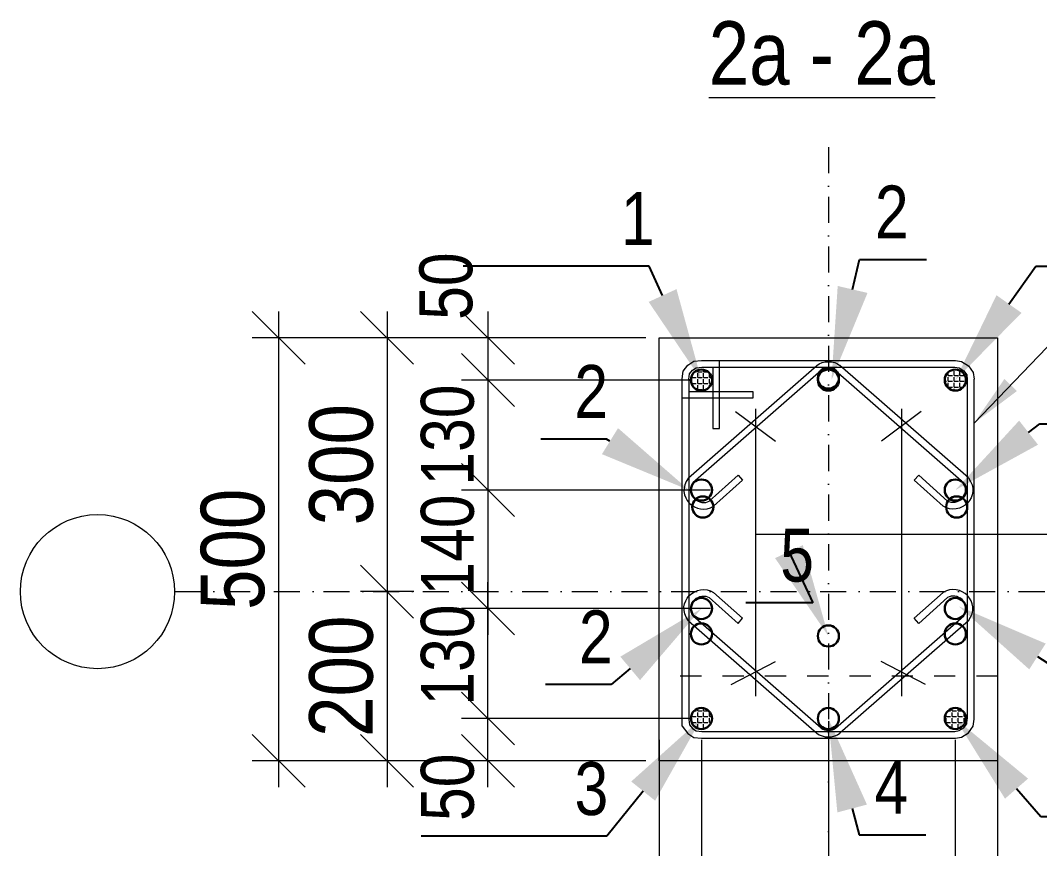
# Model space of a CAD drawing. Header units: millimetres. Extents: x -149347 to 251215, y -2929184 to -2541447.
# Drawn here: x -15466 to -10649, y -2686860 to -2682944 of the extents above; entities that cross this region are included whole.
import ezdxf
from ezdxf import colors
from ezdxf.entities.mleader import LeaderData, LeaderLine
from ezdxf.math import Vec2, Vec3

# ---------------------------------------------------------------- set-up
doc = ezdxf.new("R2010")
doc.units = ezdxf.units.MM
for name, pattern in [('CENTER', [1524, 952.5, -190.5, 190.5, -190.5]), ('Dot & Dashed', [469.194434, 246.944437, -123.472219, 0, -98.777778]), ('HIDDEN', [4, 2, -2])]:
    doc.linetypes.add(name, pattern=pattern)
for name, color, linetype, lineweight in [('Ishare xetleri', 95, 'Continuous', 5), ('Oxlar- - -', 84, 'CENTER', 5), ('Xamut', 5, 'Continuous', 15)]:
    doc.layers.add(name, color=color, linetype=linetype, lineweight=lineweight)
doc.styles.add('style1', font='A3TI(LA).TTF', dxfattribs={"height": 400})
doc.styles.add('style6', font='ARIALN.TTF', dxfattribs={"height": 300})
doc.dimstyles.new('DIM_100', dxfattribs={"dimscale": 100, "dimtxt": 250, "dimasz": 2.5, "dimexe": 1.25, "dimexo": 0.625, "dimtad": 1, "dimdec": 0, "dimtxsty": 'style1', "dimblk": 'OBLIQUE', "dimcen": 2.5, "dimdle": 1.25, "dimclrd": 251, "dimclre": 251, "dimaunit": 1, "dimadec": 3, "dimazin": 0, "dimtfac": 1, "dimtdec": 0, "dimtmove": 1, "dimatfit": 3, "dimfxl": 1.25, "dimlwd": 5, "dimlwe": 5, "dimarcsym": 0})
pattern_1 = [(0, (-1734877.308, -84267.82), (0, 27.94), [20.32, -7.62]), (90, (-1734877.308, -84267.82), (-27.94, 2e-15), [20.32, -7.62])]
pattern_2 = [(0, (-1734877.308, -85067.806), (0, 27.94), [20.32, -7.62]), (90, (-1734877.308, -85067.806), (-27.94, 2e-15), [20.32, -7.62])]
pattern_3 = [(0, (-1736077.308, -84267.82), (0, 27.94), [20.32, -7.62]), (90, (-1736077.308, -84267.82), (-27.94, 2e-15), [20.32, -7.62])]
pattern_4 = [(0, (-10997, -2684594.94), (0, 27.94), [20.32, -7.62]), (90, (-10997, -2684594.94), (-27.94, 2e-15), [20.32, -7.62])]

# ---------------------------------------------------------------- blocks, each defined once
blk = doc.blocks.new('_Oblique')
at = {"color": 0, "linetype": 'ByBlock', "lineweight": -2}
blk.add_line((-0.5, -0.5), (0.5, 0.5), dxfattribs=at)
blk = doc.blocks.new('*D1469')
at = {"color": 251, "lineweight": 5, "ltscale": 15, "transparency": 16777216}
for p, q in [((-10847, -2686439.6), (-10847, -2688499.9)), ((-12447, -2686507.5), (-12447, -2688499.9))]:
    blk.add_line(p, q, dxfattribs=at)
at = {"color": 251, "linetype": 'ByBlock', "lineweight": 5, "ltscale": 15, "transparency": 16777216}
blk.add_line((-10722, -2688374.9), (-12572, -2688374.9), dxfattribs=at)
at = {"layer": 'Defpoints', "color": 0, "lineweight": 15, "ltscale": 15, "transparency": 16777216}
for p in [(-10847, -2686377.1), (-12447, -2686445), (-12447, -2688374.9)]:
    blk.add_point(p, dxfattribs=at)
at = {"color": 251, "lineweight": 5, "ltscale": 15, "transparency": 16777216, "xscale": 250, "yscale": 250, "zscale": 250, "rotation": 180}
blk.add_blockref('_Oblique', (-12447, -2688374.9), dxfattribs=at)
at = {"color": 251, "lineweight": 5, "ltscale": 15, "transparency": 16777216, "xscale": 250, "yscale": 250, "zscale": 250}
blk.add_blockref('_Oblique', (-10847, -2688374.9), dxfattribs=at)
at = {"color": 0, "lineweight": 15, "ltscale": 15, "transparency": 16777216, "insert": (-11647, -2688159.3), "char_height": 300, "attachment_point": 5, "style": 'style6'}
blk.add_mtext('400', dxfattribs=at)
blk = doc.blocks.new('*D1470')
at = {"color": 251, "lineweight": 5, "ltscale": 15, "transparency": 16777216}
for p, q in [((-10847, -2686439.6), (-10847, -2688499.9)), ((-12447, -2686507.5), (-12447, -2688499.9))]:
    blk.add_line(p, q, dxfattribs=at)
at = {"color": 251, "linetype": 'ByBlock', "lineweight": 5, "ltscale": 15, "transparency": 16777216}
blk.add_line((-10722, -2688374.9), (-12572, -2688374.9), dxfattribs=at)
at = {"layer": 'Defpoints', "color": 0, "lineweight": 15, "ltscale": 15, "transparency": 16777216}
for p in [(-10847, -2686377.1), (-12447, -2686445), (-12447, -2688374.9)]:
    blk.add_point(p, dxfattribs=at)
at = {"color": 251, "lineweight": 5, "ltscale": 15, "transparency": 16777216, "xscale": 250, "yscale": 250, "zscale": 250, "rotation": 180}
blk.add_blockref('_Oblique', (-12447, -2688374.9), dxfattribs=at)
at = {"color": 251, "lineweight": 5, "ltscale": 15, "transparency": 16777216, "xscale": 250, "yscale": 250, "zscale": 250}
blk.add_blockref('_Oblique', (-10847, -2688374.9), dxfattribs=at)
at = {"color": 0, "lineweight": 15, "ltscale": 15, "transparency": 16777216, "insert": (-11647, -2688159.3), "char_height": 300, "attachment_point": 5, "style": 'style6'}
blk.add_mtext('400', dxfattribs=at)
blk = doc.blocks.new('*D1471')
at = {"color": 251, "lineweight": 5, "ltscale": 15, "transparency": 16777216}
for p, q in [((-12447, -2686345.8), (-12447, -2687416.5)), ((-12247, -2686345.8), (-12247, -2687416.5))]:
    blk.add_line(p, q, dxfattribs=at)
at = {"color": 251, "linetype": 'ByBlock', "lineweight": 5, "ltscale": 15, "transparency": 16777216}
blk.add_line((-12572, -2687291.5), (-12122, -2687291.5), dxfattribs=at)
at = {"layer": 'Defpoints', "color": 0, "lineweight": 15, "ltscale": 15, "transparency": 16777216}
for p in [(-12447, -2686283.3), (-12247, -2686283.3), (-12247, -2687291.5)]:
    blk.add_point(p, dxfattribs=at)
at = {"color": 251, "lineweight": 5, "ltscale": 15, "transparency": 16777216, "xscale": 250, "yscale": 250, "zscale": 250, "rotation": 180}
blk.add_blockref('_Oblique', (-12447, -2687291.5), dxfattribs=at)
at = {"color": 251, "lineweight": 5, "ltscale": 15, "transparency": 16777216, "xscale": 250, "yscale": 250, "zscale": 250}
blk.add_blockref('_Oblique', (-12247, -2687291.5), dxfattribs=at)
at = {"color": 0, "lineweight": 15, "ltscale": 15, "transparency": 16777216, "insert": (-12691.2, -2687108.6), "char_height": 300, "attachment_point": 5, "style": 'style6'}
blk.add_mtext('{\\H0.83333x;50}', dxfattribs=at)
blk = doc.blocks.new('*D1474')
at = {"color": 251, "lineweight": 5, "ltscale": 15, "transparency": 16777216}
for p, q in [((-11047, -2686345.8), (-11047, -2687416.5)), ((-10847, -2686507.5), (-10847, -2687416.5))]:
    blk.add_line(p, q, dxfattribs=at)
at = {"color": 251, "linetype": 'ByBlock', "lineweight": 5, "ltscale": 15, "transparency": 16777216}
blk.add_line((-10722, -2687291.5), (-11172, -2687291.5), dxfattribs=at)
at = {"layer": 'Defpoints', "color": 0, "lineweight": 15, "ltscale": 15, "transparency": 16777216}
for p in [(-11047, -2686283.3), (-10847, -2686445), (-11047, -2687291.5)]:
    blk.add_point(p, dxfattribs=at)
at = {"color": 251, "lineweight": 5, "ltscale": 15, "transparency": 16777216, "xscale": 250, "yscale": 250, "zscale": 250, "rotation": 180}
blk.add_blockref('_Oblique', (-11047, -2687291.5), dxfattribs=at)
at = {"color": 251, "lineweight": 5, "ltscale": 15, "transparency": 16777216, "xscale": 250, "yscale": 250, "zscale": 250}
blk.add_blockref('_Oblique', (-10847, -2687291.5), dxfattribs=at)
at = {"color": 0, "lineweight": 15, "ltscale": 15, "transparency": 16777216, "insert": (-10602.8, -2687108.6), "char_height": 300, "attachment_point": 5, "style": 'style6'}
blk.add_mtext('{\\H0.83333x;50}', dxfattribs=at)
blk = doc.blocks.new('*D1475')
at = {"color": 251, "linetype": 'ByBlock', "lineweight": 5, "ltscale": 15, "transparency": 16777216}
blk.add_line((-13733, -2684319.9), (-13733, -2685770), dxfattribs=at)
at = {"color": 251, "lineweight": 5, "ltscale": 15, "transparency": 16777216}
for p, q in [((-13592.1, -2684444.9), (-13858, -2684444.9)), ((-13606.3, -2685645), (-13858, -2685645))]:
    blk.add_line(p, q, dxfattribs=at)
at = {"layer": 'Defpoints', "color": 0, "lineweight": 15, "ltscale": 15, "transparency": 16777216}
for p in [(-13529.6, -2684444.9), (-13733, -2685645), (-13543.8, -2685645)]:
    blk.add_point(p, dxfattribs=at)
at = {"color": 251, "lineweight": 5, "ltscale": 15, "transparency": 16777216, "xscale": 250, "yscale": 250, "zscale": 250}
for p, rotation in [((-13733, -2684444.9), 90), ((-13733, -2685645), 270)]:
    blk.add_blockref('_Oblique', p, dxfattribs=dict(at, rotation=rotation))
at = {"color": 0, "lineweight": 15, "ltscale": 15, "transparency": 16777216, "insert": (-13948.7, -2685044.9), "char_height": 300, "attachment_point": 5, "rotation": 90, "style": 'style6'}
blk.add_mtext('300', dxfattribs=at)
blk = doc.blocks.new('*D1476')
at = {"color": 251, "linetype": 'ByBlock', "lineweight": 5, "ltscale": 15, "transparency": 16777216}
blk.add_line((-14245.7, -2684319.9), (-14245.7, -2686570), dxfattribs=at)
at = {"color": 251, "lineweight": 5, "ltscale": 15, "transparency": 16777216}
for p, q in [((-12548.1, -2684444.9), (-14370.7, -2684444.9)), ((-12509.5, -2686445), (-14370.7, -2686445))]:
    blk.add_line(p, q, dxfattribs=at)
at = {"layer": 'Defpoints', "color": 0, "lineweight": 15, "ltscale": 15, "transparency": 16777216}
for p in [(-12485.6, -2684444.9), (-14245.7, -2686445), (-12447, -2686445)]:
    blk.add_point(p, dxfattribs=at)
at = {"color": 251, "lineweight": 5, "ltscale": 15, "transparency": 16777216, "xscale": 250, "yscale": 250, "zscale": 250}
for p, rotation in [((-14245.7, -2684444.9), 90), ((-14245.7, -2686445), 270)]:
    blk.add_blockref('_Oblique', p, dxfattribs=dict(at, rotation=rotation))
at = {"color": 0, "lineweight": 15, "ltscale": 15, "transparency": 16777216, "insert": (-14461.4, -2685444.9), "char_height": 300, "attachment_point": 5, "rotation": 90, "style": 'style6'}
blk.add_mtext('500', dxfattribs=at)
blk = doc.blocks.new('*D1477')
at = {"color": 251, "linetype": 'ByBlock', "lineweight": 5, "ltscale": 15, "transparency": 16777216}
blk.add_line((-13256.2, -2684319.9), (-13256.2, -2684769.9), dxfattribs=at)
at = {"color": 251, "lineweight": 5, "ltscale": 15, "transparency": 16777216}
for p, q in [((-12509.5, -2684444.9), (-13381.2, -2684444.9)), ((-12310.3, -2684644.9), (-13381.2, -2684644.9))]:
    blk.add_line(p, q, dxfattribs=at)
at = {"layer": 'Defpoints', "color": 0, "lineweight": 15, "ltscale": 15, "transparency": 16777216}
for p in [(-12447, -2684444.9), (-13256.2, -2684644.9), (-12247.8, -2684644.9)]:
    blk.add_point(p, dxfattribs=at)
at = {"color": 251, "lineweight": 5, "ltscale": 15, "transparency": 16777216, "xscale": 250, "yscale": 250, "zscale": 250}
for p, rotation in [((-13256.2, -2684444.9), 90), ((-13256.2, -2684644.9), 270)]:
    blk.add_blockref('_Oblique', p, dxfattribs=dict(at, rotation=rotation))
at = {"color": 0, "lineweight": 15, "ltscale": 15, "transparency": 16777216, "insert": (-13453.5, -2684200.7), "char_height": 300, "attachment_point": 5, "rotation": 90, "style": 'style6'}
blk.add_mtext('{\\H0.83333x;50}', dxfattribs=at)
blk = doc.blocks.new('*D1478')
at = {"color": 251, "linetype": 'ByBlock', "lineweight": 5, "ltscale": 15, "transparency": 16777216}
blk.add_line((-13733, -2685520), (-13733, -2686570), dxfattribs=at)
at = {"color": 251, "lineweight": 5, "ltscale": 15, "transparency": 16777216}
for p, q in [((-13652.3, -2685645), (-13858, -2685645)), ((-13652.3, -2686445), (-13858, -2686445))]:
    blk.add_line(p, q, dxfattribs=at)
at = {"layer": 'Defpoints', "color": 0, "lineweight": 15, "ltscale": 15, "transparency": 16777216}
for p in [(-13589.8, -2685645), (-13733, -2686445), (-13589.8, -2686445)]:
    blk.add_point(p, dxfattribs=at)
at = {"color": 251, "lineweight": 5, "ltscale": 15, "transparency": 16777216, "xscale": 250, "yscale": 250, "zscale": 250}
for p, rotation in [((-13733, -2685645), 90), ((-13733, -2686445), 270)]:
    blk.add_blockref('_Oblique', p, dxfattribs=dict(at, rotation=rotation))
at = {"color": 0, "lineweight": 15, "ltscale": 15, "transparency": 16777216, "insert": (-13948.7, -2686045), "char_height": 300, "attachment_point": 5, "rotation": 90, "style": 'style6'}
blk.add_mtext('200', dxfattribs=at)
blk = doc.blocks.new('*D1479')
at = {"color": 251, "linetype": 'ByBlock', "lineweight": 5, "ltscale": 15, "transparency": 16777216}
blk.add_line((-13256.2, -2686570), (-13256.2, -2686120), dxfattribs=at)
at = {"color": 251, "lineweight": 5, "ltscale": 15, "transparency": 16777216}
for p, q in [((-12310.3, -2686245), (-13381.2, -2686245)), ((-12575.7, -2686445), (-13381.2, -2686445))]:
    blk.add_line(p, q, dxfattribs=at)
at = {"layer": 'Defpoints', "color": 0, "lineweight": 15, "ltscale": 15, "transparency": 16777216}
for p in [(-13256.2, -2686245), (-12247.8, -2686245), (-12513.2, -2686445)]:
    blk.add_point(p, dxfattribs=at)
at = {"color": 251, "lineweight": 5, "ltscale": 15, "transparency": 16777216, "xscale": 250, "yscale": 250, "zscale": 250}
for p, rotation in [((-13256.2, -2686245), 90), ((-13256.2, -2686445), 270)]:
    blk.add_blockref('_Oblique', p, dxfattribs=dict(at, rotation=rotation))
at = {"color": 0, "lineweight": 15, "ltscale": 15, "transparency": 16777216, "insert": (-13446.3, -2686570), "char_height": 300, "attachment_point": 5, "rotation": 90, "style": 'style6'}
blk.add_mtext('{\\H0.83333x;50}', dxfattribs=at)
blk = doc.blocks.new('*D1480')
at = {"color": 251, "lineweight": 5, "ltscale": 15, "transparency": 16777216}
for p, q in [((-11647, -2686258), (-11647, -2687416.5)), ((-12247, -2686345.8), (-12247, -2687416.5))]:
    blk.add_line(p, q, dxfattribs=at)
at = {"color": 251, "linetype": 'ByBlock', "lineweight": 5, "ltscale": 15, "transparency": 16777216}
blk.add_line((-12372, -2687291.5), (-11522, -2687291.5), dxfattribs=at)
at = {"layer": 'Defpoints', "color": 0, "lineweight": 15, "ltscale": 15, "transparency": 16777216}
for p in [(-11647, -2686195.5), (-12247, -2686283.3), (-11647, -2687291.5)]:
    blk.add_point(p, dxfattribs=at)
at = {"color": 251, "lineweight": 5, "ltscale": 15, "transparency": 16777216, "xscale": 250, "yscale": 250, "zscale": 250, "rotation": 180}
blk.add_blockref('_Oblique', (-12247, -2687291.5), dxfattribs=at)
at = {"color": 251, "lineweight": 5, "ltscale": 15, "transparency": 16777216, "xscale": 250, "yscale": 250, "zscale": 250}
blk.add_blockref('_Oblique', (-11647, -2687291.5), dxfattribs=at)
at = {"color": 0, "lineweight": 15, "ltscale": 15, "transparency": 16777216, "insert": (-11987, -2687101.4), "char_height": 300, "attachment_point": 5, "style": 'style6'}
blk.add_mtext('{\\H0.83333x;150}', dxfattribs=at)
blk = doc.blocks.new('*D1481')
at = {"color": 251, "lineweight": 5, "ltscale": 15, "transparency": 16777216}
for p, q in [((-11647, -2686258), (-11647, -2687416.5)), ((-11047, -2686345.8), (-11047, -2687416.5))]:
    blk.add_line(p, q, dxfattribs=at)
at = {"color": 251, "linetype": 'ByBlock', "lineweight": 5, "ltscale": 15, "transparency": 16777216}
blk.add_line((-10922, -2687291.5), (-11772, -2687291.5), dxfattribs=at)
at = {"layer": 'Defpoints', "color": 0, "lineweight": 15, "ltscale": 15, "transparency": 16777216}
for p in [(-11647, -2686195.5), (-11047, -2686283.3), (-11647, -2687291.5)]:
    blk.add_point(p, dxfattribs=at)
at = {"color": 251, "lineweight": 5, "ltscale": 15, "transparency": 16777216, "xscale": 250, "yscale": 250, "zscale": 250, "rotation": 180}
blk.add_blockref('_Oblique', (-11647, -2687291.5), dxfattribs=at)
at = {"color": 251, "lineweight": 5, "ltscale": 15, "transparency": 16777216, "xscale": 250, "yscale": 250, "zscale": 250}
blk.add_blockref('_Oblique', (-11047, -2687291.5), dxfattribs=at)
at = {"color": 0, "lineweight": 15, "ltscale": 15, "transparency": 16777216, "insert": (-11347, -2687101.4), "char_height": 300, "attachment_point": 5, "style": 'style6'}
blk.add_mtext('{\\H0.83333x;150}', dxfattribs=at)
blk = doc.blocks.new('*D1482')
at = {"color": 251, "linetype": 'ByBlock', "lineweight": 5, "ltscale": 15, "transparency": 16777216}
blk.add_line((-13256.2, -2684519.9), (-13256.2, -2685289.9), dxfattribs=at)
at = {"color": 251, "lineweight": 5, "ltscale": 15, "transparency": 16777216}
for p, q in [((-12310.3, -2684644.9), (-13381.2, -2684644.9)), ((-12204.4, -2685164.9), (-13381.2, -2685164.9))]:
    blk.add_line(p, q, dxfattribs=at)
at = {"layer": 'Defpoints', "color": 0, "lineweight": 15, "ltscale": 15, "transparency": 16777216}
for p in [(-12247.8, -2684644.9), (-13256.2, -2685164.9), (-12141.9, -2685164.9)]:
    blk.add_point(p, dxfattribs=at)
at = {"color": 251, "lineweight": 5, "ltscale": 15, "transparency": 16777216, "xscale": 250, "yscale": 250, "zscale": 250}
for p, rotation in [((-13256.2, -2684644.9), 90), ((-13256.2, -2685164.9), 270)]:
    blk.add_blockref('_Oblique', p, dxfattribs=dict(at, rotation=rotation))
at = {"color": 0, "lineweight": 15, "ltscale": 15, "transparency": 16777216, "insert": (-13446.3, -2684904.9), "char_height": 300, "attachment_point": 5, "rotation": 90, "style": 'style6'}
blk.add_mtext('{\\H0.83333x;130}', dxfattribs=at)
blk = doc.blocks.new('*D1483')
at = {"color": 251, "linetype": 'ByBlock', "lineweight": 5, "ltscale": 15, "transparency": 16777216}
blk.add_line((-13256.2, -2686370), (-13256.2, -2685600), dxfattribs=at)
at = {"color": 251, "lineweight": 5, "ltscale": 15, "transparency": 16777216}
for p, q in [((-12204.4, -2685725), (-13381.2, -2685725)), ((-12310.3, -2686245), (-13381.2, -2686245))]:
    blk.add_line(p, q, dxfattribs=at)
at = {"layer": 'Defpoints', "color": 0, "lineweight": 15, "ltscale": 15, "transparency": 16777216}
for p in [(-13256.2, -2685725), (-12141.9, -2685725), (-12247.8, -2686245)]:
    blk.add_point(p, dxfattribs=at)
at = {"color": 251, "lineweight": 5, "ltscale": 15, "transparency": 16777216, "xscale": 250, "yscale": 250, "zscale": 250}
for p, rotation in [((-13256.2, -2685725), 90), ((-13256.2, -2686245), 270)]:
    blk.add_blockref('_Oblique', p, dxfattribs=dict(at, rotation=rotation))
at = {"color": 0, "lineweight": 15, "ltscale": 15, "transparency": 16777216, "insert": (-13446.3, -2685945), "char_height": 300, "attachment_point": 5, "rotation": 90, "style": 'style6'}
blk.add_mtext('{\\H0.83333x;130}', dxfattribs=at)
blk = doc.blocks.new('*D1484')
at = {"color": 251, "linetype": 'ByBlock', "lineweight": 5, "ltscale": 15, "transparency": 16777216}
blk.add_line((-13256.2, -2685039.9), (-13256.2, -2685850), dxfattribs=at)
at = {"color": 251, "lineweight": 5, "ltscale": 15, "transparency": 16777216}
for p, q in [((-12310.3, -2685164.9), (-13381.2, -2685164.9)), ((-12204.4, -2685725), (-13381.2, -2685725))]:
    blk.add_line(p, q, dxfattribs=at)
at = {"layer": 'Defpoints', "color": 0, "lineweight": 15, "ltscale": 15, "transparency": 16777216}
for p in [(-12247.8, -2685164.9), (-13256.2, -2685725), (-12141.9, -2685725)]:
    blk.add_point(p, dxfattribs=at)
at = {"color": 251, "lineweight": 5, "ltscale": 15, "transparency": 16777216, "xscale": 250, "yscale": 250, "zscale": 250}
for p, rotation in [((-13256.2, -2685164.9), 90), ((-13256.2, -2685725), 270)]:
    blk.add_blockref('_Oblique', p, dxfattribs=dict(at, rotation=rotation))
at = {"color": 0, "lineweight": 15, "ltscale": 15, "transparency": 16777216, "insert": (-13446.3, -2685424.9), "char_height": 300, "attachment_point": 5, "rotation": 90, "style": 'style6'}
blk.add_mtext('{\\H0.83333x;140}', dxfattribs=at)

msp = doc.modelspace()

# ---------------------------------------------------------------- hatches: boundary and pattern name
at = {"layer": 'Xamut'}
h = msp.add_hatch(dxfattribs=at)
h.set_pattern_fill('ANGLE', color=0, scale=4, style=0)
h.set_pattern_definition(pattern_2)
edge = h.paths.add_edge_path()
edge.add_arc((-12247.00078, -2684644.9402), 50, 0, 360)
h = msp.add_hatch(dxfattribs=at)
h.set_pattern_fill('ANGLE', color=0, scale=4, style=0)
h.set_pattern_definition(pattern_2)
edge = h.paths.add_edge_path()
edge.add_arc((-12247.00078, -2684644.9402), 50, 0, 360)
h = msp.add_hatch(dxfattribs=at)
h.set_pattern_fill('ANGLE', color=0, scale=4, style=0)
h.set_pattern_definition(pattern_4)
edge = h.paths.add_edge_path()
edge.add_arc((-11047.00078, -2684644.9402), 50, 0, 360)
h = msp.add_hatch(dxfattribs=at)
h.set_pattern_fill('ANGLE', color=0, scale=4, style=0)
h.set_pattern_definition(pattern_4)
edge = h.paths.add_edge_path()
edge.add_arc((-11047.00078, -2684644.9402), 50, 0, 360)
h = msp.add_hatch(dxfattribs=at)
h.set_pattern_fill('ANGLE', color=0, scale=4, style=0)
h.set_pattern_definition(pattern_1)
edge = h.paths.add_edge_path()
edge.add_arc((-12247.00078, -2686244.95405), 50, 0, 360)
h = msp.add_hatch(dxfattribs=at)
h.set_pattern_fill('ANGLE', color=0, scale=4, style=0)
h.set_pattern_definition(pattern_1)
edge = h.paths.add_edge_path()
edge.add_arc((-12247.00078, -2686244.95405), 50, 0, 360)
h = msp.add_hatch(dxfattribs=at)
h.set_pattern_fill('ANGLE', color=0, scale=4, style=0)
h.set_pattern_definition(pattern_3)
edge = h.paths.add_edge_path()
edge.add_arc((-11047.00078, -2686244.95405), 50, 0, 360)
h = msp.add_hatch(dxfattribs=at)
h.set_pattern_fill('ANGLE', color=0, scale=4, style=0)
h.set_pattern_definition(pattern_3)
edge = h.paths.add_edge_path()
edge.add_arc((-11047.00078, -2686244.95405), 50, 0, 360)

# ---------------------------------------------------------------- linework, layer by layer
at = {"color": 7, "lineweight": 15, "ltscale": 20}
msp.add_lwpolyline([(-12447.00078, -2684444.9402), (-10847.00078, -2684444.9402), (-10847.00078, -2686444.95405), (-12447.00078, -2686444.95405), (-12447.00078, -2684444.9402)], dxfattribs=at)
at = {"color": 7, "linetype": 'HIDDEN', "lineweight": 15, "ltscale": 50}
msp.add_lwpolyline([(-12447.00078, -2684444.9402), (-10847.00078, -2684444.9402), (-10847.00078, -2686044.95405), (-12447.00078, -2686044.95405), (-12447.00078, -2684444.9402)], dxfattribs=at)
at = {"color": 1, "lineweight": 15, "ltscale": 15}
for points in [[(-12085.91224, -2684793.79508), (-11897.62666, -2684932.95552)], [(-11992.20765, -2684780.12887), (-11992.20765, -2686139.36546)], [(-11208.08933, -2684793.79508), (-11396.37491, -2684932.95552)], [(-11301.79392, -2684780.12887), (-11301.79392, -2686139.36546)], [(-11992.20765, -2685373.00011), (-9037.36871, -2685373.00011)], [(-12105.8338, -2686083.91838), (-11896.40689, -2685975.28522)], [(-11188.16777, -2686083.91838), (-11397.59468, -2685975.28522)]]:
    msp.add_lwpolyline(points, dxfattribs=at)
at = {"layer": 'Ishare xetleri', "color": 251, "lineweight": 9}
for p, q in [((-12334.02917, -2684603.05929), (-12310.85955, -2684573.72965)), ((-12334.02917, -2684603.05929), (-12310.85955, -2684573.72965)), ((-12310.85955, -2684573.72965), (-12282.24741, -2684555.7847)), ((-12310.85955, -2684573.72965), (-12282.24741, -2684555.7847)), ((-12282.24741, -2684555.7847), (-12247.31516, -2684551.82818)), ((-12282.24741, -2684555.7847), (-12247.31516, -2684551.82818)), ((-11046.46321, -2684551.82818), (-11017.0652, -2684557.05209)), ((-11046.46321, -2684551.82818), (-11017.0652, -2684557.05209)), ((-11017.0652, -2684557.05209), (-10983.89797, -2684576.87615)), ((-11017.0652, -2684557.05209), (-10983.89797, -2684576.87615)), ((-12338.29217, -2684638.64287), (-12334.02917, -2684603.05929)), ((-12338.29217, -2684638.64287), (-12334.02917, -2684603.05929)), ((-12306.29217, -2684640.55288), (-12303.32905, -2684615.81947)), ((-12306.29217, -2684640.55288), (-12303.32905, -2684615.81947)), ((-12303.32905, -2684615.81947), (-12289.17522, -2684597.90262)), ((-12303.32905, -2684615.81947), (-12289.17522, -2684597.90262)), ((-12289.17522, -2684597.90262), (-12271.41232, -2684586.76209)), ((-12289.17522, -2684597.90262), (-12271.41232, -2684586.76209)), ((-12271.41232, -2684586.76209), (-12245.50873, -2684583.82818)), ((-12271.41232, -2684586.76209), (-12245.50873, -2684583.82818)), ((-11049.28425, -2684583.82818), (-11028.44365, -2684587.53147)), ((-11049.28425, -2684583.82818), (-11028.44365, -2684587.53147)), ((-11028.44365, -2684587.53147), (-11006.47707, -2684600.6609)), ((-11028.44365, -2684587.53147), (-11006.47707, -2684600.6609)), ((-11006.47707, -2684600.6609), (-10993.14303, -2684620.54453)), ((-11006.47707, -2684600.6609), (-10993.14303, -2684620.54453)), ((-10993.14303, -2684620.54453), (-10990.44659, -2684643.01375)), ((-10993.14303, -2684620.54453), (-10990.44659, -2684643.01375)), ((-10983.89797, -2684576.87615), (-10962.28648, -2684609.10308)), ((-10983.89797, -2684576.87615), (-10962.28648, -2684609.10308)), ((-10962.28648, -2684609.10308), (-10958.44659, -2684641.10052)), ((-10962.28648, -2684609.10308), (-10958.44659, -2684641.10052)), ((-12306.29217, -2686249.34136), (-12303.32905, -2686274.07477)), ((-12306.29217, -2686249.34136), (-12303.32905, -2686274.07477)), ((-10993.14303, -2686269.34971), (-10990.44659, -2686246.8805)), ((-10993.14303, -2686269.34971), (-10990.44659, -2686246.8805)), ((-10962.28648, -2686280.79117), (-10958.44659, -2686248.79373)), ((-10962.28648, -2686280.79117), (-10958.44659, -2686248.79373)), ((-12338.29217, -2686281.43858), (-12310.85955, -2686316.16459)), ((-12338.29217, -2686281.43858), (-12310.85955, -2686316.16459)), ((-12303.32905, -2686274.07477), (-12289.17522, -2686291.99163)), ((-12303.32905, -2686274.07477), (-12289.17522, -2686291.99163)), ((-12289.17522, -2686291.99163), (-12271.41232, -2686303.13215)), ((-12289.17522, -2686291.99163), (-12271.41232, -2686303.13215)), ((-12271.41232, -2686303.13215), (-12245.50873, -2686306.06607)), ((-12271.41232, -2686303.13215), (-12245.50873, -2686306.06607)), ((-11049.28425, -2686306.06607), (-11028.44365, -2686302.36277)), ((-11049.28425, -2686306.06607), (-11028.44365, -2686302.36277)), ((-11028.44365, -2686302.36277), (-11006.47707, -2686289.23334)), ((-11028.44365, -2686302.36277), (-11006.47707, -2686289.23334)), ((-11006.47707, -2686289.23334), (-10993.14303, -2686269.34971)), ((-11006.47707, -2686289.23334), (-10993.14303, -2686269.34971)), ((-10983.89797, -2686313.01809), (-10962.28648, -2686280.79117)), ((-10983.89797, -2686313.01809), (-10962.28648, -2686280.79117)), ((-12310.85955, -2686316.16459), (-12282.24741, -2686334.10954)), ((-12310.85955, -2686316.16459), (-12282.24741, -2686334.10954)), ((-12282.24741, -2686334.10954), (-12247.31516, -2686338.06607)), ((-12282.24741, -2686334.10954), (-12247.31516, -2686338.06607)), ((-11046.46321, -2686338.06607), (-11017.0652, -2686332.84215)), ((-11046.46321, -2686338.06607), (-11017.0652, -2686332.84215)), ((-11017.0652, -2686332.84215), (-10983.89797, -2686313.01809)), ((-11017.0652, -2686332.84215), (-10983.89797, -2686313.01809))]:
    msp.add_line(p, q, dxfattribs=at)
at = {"layer": 'Ishare xetleri', "color": 251, "lineweight": 9, "ltscale": 50}
for p, q in [((-12247.31516, -2684551.82818), (-11046.46321, -2684551.82818)), ((-12247.31516, -2684551.82818), (-11046.46321, -2684551.82818)), ((-12308.68104, -2685107.17852), (-11701.63262, -2684575.89975)), ((-11680.31287, -2684599.76329), (-12287.3613, -2685131.04206)), ((-12245.50873, -2684583.82818), (-11049.28425, -2684583.82818)), ((-12245.50873, -2684583.82818), (-11049.28425, -2684583.82818)), ((-11613.68845, -2684599.7633), (-11006.64018, -2685131.04225)), ((-10985.32043, -2685107.17872), (-11592.3687, -2684575.89977)), ((-12338.29217, -2686281.43858), (-12338.29217, -2684638.64287)), ((-12338.29217, -2686281.43858), (-12338.29217, -2684638.64287)), ((-12306.29217, -2684640.55288), (-12306.29217, -2686249.34136)), ((-12306.29217, -2684640.55288), (-12306.29217, -2686249.34136)), ((-10990.44659, -2684643.01375), (-10990.44659, -2686246.8805)), ((-10990.44659, -2684643.01375), (-10990.44659, -2686246.8805)), ((-10958.44659, -2686248.79373), (-10958.44659, -2684641.10052)), ((-10958.44659, -2686248.79373), (-10958.44659, -2684641.10052)), ((-11680.313, -2686290.13107), (-12287.36134, -2685758.85221)), ((-11613.68857, -2686290.13107), (-11006.64023, -2685758.85221)), ((-12308.68109, -2685782.71574), (-11701.63275, -2686313.9946)), ((-10985.32048, -2685782.71574), (-11592.36882, -2686313.9946)), ((-12245.50873, -2686306.06607), (-11049.28425, -2686306.06607)), ((-12245.50873, -2686306.06607), (-11049.28425, -2686306.06607)), ((-12247.31516, -2686338.06607), (-11046.46321, -2686338.06607)), ((-12247.31516, -2686338.06607), (-11046.46321, -2686338.06607))]:
    msp.add_line(p, q, dxfattribs=at)
for points in [[(-12193.17018, -2684583.82818), (-12193.17018, -2684873.44264), (-12161.17018, -2684873.44264), (-12161.17018, -2684551.82818)], [(-12193.17018, -2684583.82818), (-12193.17018, -2684873.44264), (-12161.17018, -2684873.44264), (-12161.17018, -2684551.82818)], [(-12306.29217, -2684698.7708), (-12004.83687, -2684698.7708), (-12004.83687, -2684730.7708), (-12338.29217, -2684730.7708)], [(-12306.29217, -2684698.7708), (-12004.83687, -2684698.7708), (-12004.83687, -2684730.7708), (-12338.29217, -2684730.7708)], [(-12210.61448, -2685216.94602), (-12073.91549, -2685094.81879), (-12052.59575, -2685118.68233), (-12189.29473, -2685240.80956)], [(-11083.38703, -2685216.94618), (-11220.08597, -2685094.81891), (-11241.40573, -2685118.68244), (-11104.70678, -2685240.80971)], [(-12210.61451, -2685672.94826), (-12073.91554, -2685795.07551), (-12052.59579, -2685771.21198), (-12189.29476, -2685649.08473)], [(-11083.38706, -2685672.94826), (-11220.08602, -2685795.07551), (-11241.40577, -2685771.21198), (-11104.70681, -2685649.08473)]]:
    msp.add_lwpolyline(points, dxfattribs=at)
at = {"layer": 'Ishare xetleri', "color": 251}
msp.add_circle((-15101.79221, -2685644.9679), 364.34979, dxfattribs=at)
at = {"layer": 'Ishare xetleri', "color": 251, "lineweight": 9, "ltscale": 50}
for points in [[(-11701.63262, -2684575.89975), (-11674.22528, -2684551.9133), (-11619.77602, -2684551.91331), (-11592.3687, -2684575.89977)], [(-11680.31287, -2684599.76329), (-11663.60106, -2684585.13739), (-11630.40026, -2684585.13739), (-11613.68845, -2684599.7633)], [(-12308.68104, -2685107.17852), (-12375.59115, -2685194.59881), (-12269.64313, -2685292.35367), (-12189.29473, -2685240.80956)], [(-12287.3613, -2685131.04206), (-12327.09178, -2685193.80009), (-12250.39096, -2685243.17358), (-12210.61448, -2685216.94602)], [(-10985.32043, -2685107.17872), (-10918.41035, -2685194.59902), (-11024.35839, -2685292.35385), (-11104.70678, -2685240.80971)], [(-11006.64018, -2685131.04225), (-10966.90971, -2685193.80029), (-11043.61055, -2685243.17376), (-11083.38703, -2685216.94618)], [(-12308.68109, -2685782.71574), (-12375.59119, -2685695.29545), (-12269.64315, -2685597.5406), (-12189.29476, -2685649.08473)], [(-10985.32048, -2685782.71574), (-10918.41038, -2685695.29545), (-11024.35841, -2685597.5406), (-11104.70681, -2685649.08473)], [(-12287.36134, -2685758.85221), (-12327.09182, -2685696.09417), (-12250.39099, -2685646.72069), (-12210.61451, -2685672.94826)], [(-11006.64023, -2685758.85221), (-10966.90975, -2685696.09417), (-11043.61058, -2685646.72069), (-11083.38706, -2685672.94826)], [(-11680.313, -2686290.13107), (-11663.60119, -2686304.75697), (-11630.40038, -2686304.75697), (-11613.68857, -2686290.13107)], [(-11701.63275, -2686313.9946), (-11674.22541, -2686337.98105), (-11619.77615, -2686337.98105), (-11592.36882, -2686313.9946)]]:
    msp.add_open_spline(points, degree=3, dxfattribs=at)
at = {"layer": 'Oxlar- - -', "linetype": 'Dot & Dashed', "ltscale": 0.5}
for p, q in [((-11647.00078, -2683543.42275), (-11647.00078, -2688510.75121)), ((-14737.44242, -2685644.9679), (-10283.85167, -2685644.9679))]:
    msp.add_line(p, q, dxfattribs=at)
at = {"layer": 'Xamut', "lineweight": 30}
for centre in [(-12247.00078, -2684644.9402), (-12247.00078, -2684644.9402), (-11647.00078, -2684644.9402), (-11647.00078, -2684644.9402), (-11047.00078, -2684644.9402), (-11047.00078, -2684644.9402), (-12247.00078, -2685164.9402), (-11047.00078, -2685164.9402), (-12247.00078, -2685724.95405), (-11047.00078, -2685724.95405), (-12247.00078, -2686244.95405), (-12247.00078, -2686244.95405), (-11647.00078, -2686244.95405), (-11647.00078, -2686244.95405), (-11047.00078, -2686244.95405), (-11047.00078, -2686244.95405)]:
    msp.add_circle(centre, 50, dxfattribs=at)
at = {"layer": 'Xamut', "color": 1, "lineweight": 30}
for centre in [(-12247.00078, -2684644.9402), (-11647.00078, -2684635.30726), (-11047.00078, -2684644.9402), (-12240.44659, -2685244.94712), (-11040.44659, -2685244.94712), (-12247.00078, -2685844.95405), (-11647.00078, -2685854.61468), (-11047.00078, -2685844.95405)]:
    msp.add_circle(centre, 50, dxfattribs=at)

# ---------------------------------------------------------------- texts
at = {"color": 7, "lineweight": 5, "ltscale": 15, "insert": (-12212.24738, -2682948.80376), "char_height": 300, "attachment_point": 1, "style": 'style6'}
msp.add_mtext_dynamic_manual_height_columns('{\\fArial Narrow|b0|i0|c238|p34;\\L2a - 2a}', width=10162.2055716, gutter_width=3519.63915, heights=[0], dxfattribs=at)

# ---------------------------------------------------------------- dimensions: what is measured, and where the dimension line sits
at = {"color": 7, "lineweight": 15, "ltscale": 15}
for base, p1, p2, angle, picture, middle in [((-13256.18469, -2684644.9402), (-12447.00078, -2684444.9402), (-12247.80198, -2684644.9402), 270, '*D1477', (-13263.37542, -2684200.72465)), ((-13256.18469, -2685164.9402), (-12247.80198, -2684644.9402), (-12141.93603, -2685164.9402), 270, '*D1482', (-13256.18469, -2684904.9402)), ((-13256.18469, -2685724.95405), (-12247.80198, -2685164.9402), (-12141.93603, -2685724.95405), 270, '*D1484', (-13256.18469, -2685424.9402)), ((-13256.18469, -2685724.95405), (-12247.80198, -2686244.98175), (-12141.93603, -2685724.95405), 90, '*D1483', (-13256.18469, -2685944.96443)), ((-13256.18469, -2686244.95405), (-12513.19864, -2686444.95405), (-12247.80198, -2686244.95405), 90, '*D1479', (-13256.18469, -2686569.95405)), ((-11647.00078, -2687291.50877), (-11047.00078, -2686283.29225), (-11647.00078, -2686195.47904), 180, '*D1481', (-11347.00078, -2687291.50877)), ((-11047.00078, -2687291.50877), (-10847.00078, -2686444.95405), (-11047.00078, -2686283.29225), 180, '*D1474', (-10602.78523, -2687298.6995))]:
    dim = msp.add_linear_dim(base=base, p1=p1, p2=p2, angle=angle, text='{\\H0.83333x;<>}', dimstyle='DIM_100', override={"dimlfac": 0.25, "dimtxsty": 'style6'}, dxfattribs=at)
    dim.commit()
    dim.dimension.update_dxf_attribs({"geometry": picture, "text_midpoint": middle, "dimtype": 160})
for base, p1, p2, angle, picture, middle in [((-14245.70616, -2686444.95405), (-12485.5552, -2684444.9402), (-12447.00078, -2686444.95405), 270, '*D1476', (-14461.37805, -2685444.94712)), ((-13733.01059, -2685644.95405), (-13529.5891, -2684444.9402), (-13543.8354, -2685644.95405), 270, '*D1475', (-13948.68249, -2685044.94712)), ((-13732.99674, -2686444.95405), (-13589.83813, -2685644.95405), (-13589.83813, -2686444.95405), 270, '*D1478', (-13948.66864, -2686044.95405)), ((-12447.00078, -2688374.94134), (-10847.00078, -2686377.09133), (-12447.00078, -2686444.95405), 180, '*D1469', (-11647.00078, -2688159.26944)), ((-12447.00078, -2688374.94134), (-10847.00078, -2686377.09133), (-12447.00078, -2686444.95405), 180, '*D1470', (-11647.00078, -2688159.26944))]:
    dim = msp.add_linear_dim(base=base, p1=p1, p2=p2, angle=angle, dimstyle='DIM_100', override={"dimlfac": 0.25, "dimtxsty": 'style6'}, dxfattribs=at)
    dim.commit()
    dim.dimension.update_dxf_attribs({"geometry": picture, "text_midpoint": middle})
for base, p1, p2, picture, middle in [((-11647.00078, -2687291.50877), (-12247.00078, -2686283.29225), (-11647.00078, -2686195.47904), '*D1480', (-11987.00078, -2687291.50877)), ((-12247.00078, -2687291.50877), (-12447.00078, -2686283.29225), (-12247.00078, -2686283.29225), '*D1471', (-12691.21634, -2687298.6995))]:
    dim = msp.add_linear_dim(base=base, p1=p1, p2=p2, text='{\\H0.83333x;<>}', dimstyle='DIM_100', override={"dimlfac": 0.25, "dimtxsty": 'style6'}, dxfattribs=at)
    dim.commit()
    dim.dimension.update_dxf_attribs({"geometry": picture, "text_midpoint": middle, "dimtype": 160})

# ---------------------------------------------------------------- leaders
at = {"color": 7, "lineweight": 15, "ltscale": 80}
msp.add_leader([(-10958.44659, -2684848.44988), (-9813.47899, -2683656.76857), (-8691.61757, -2683656.76857)], dimstyle='DIM_100', override={"dimgap": 0.625, "dimtad": 0}, dxfattribs=at)
at = {"color": 3, "linetype": 'ByBlock', "lineweight": 9}
ml = msp.add_multileader_mtext('Standard', dxfattribs=at)
ml.set_content('{\\fArial Narrow|b0|i0|c238|p34;\\H0.83333x;\\C256; 2 \\H1.2x;      }', color=3, style='style6')
ml.set_leader_properties()
ml.build(insert=Vec2(0, 0))
ml.multileader.update_dxf_attribs({"text_left_attachment_type": 6, "text_right_attachment_type": 6, "dogleg_length": 0.36, "arrow_head_size": 440})
ctx = ml.context
ctx.base_point, ctx.char_height, ctx.arrow_head_size, ctx.landing_gap_size, ctx.plane_origin = Vec3(-11499.20191, -2684075.31606), 300, 440, 0.198, Vec3(-3709.16276, -2678475.46812)
ctx.left_attachment, ctx.right_attachment, ctx.text_align_type = 6, 6, 1
notes = []
notes.append((ctx, [(1, (1, 1, 0), (-11499.56191, -2684075.31606), (1, 0), 0.36, [(0, [(-11632.24467, -2684644.9402)], 0, [])])]))
ctx.mtext.insert, ctx.mtext.width, ctx.mtext.alignment, ctx.mtext.flow_direction = Vec3(-11387.13532, -2683725.31626), 312.58621, 2, 5
ml = msp.add_multileader_mtext('Standard', dxfattribs=at)
ml.set_content('{\\fArial Narrow|b0|i0|c238|p34;\\H0.83333x;\\C256; 1\\H1.2x;      }', color=3, style='style6')
ml.set_leader_properties()
ml.build(insert=Vec2(0, 0))
ml.multileader.update_dxf_attribs({"text_left_attachment_type": 6, "text_right_attachment_type": 6, "dogleg_length": 0.36, "arrow_head_size": 440})
ctx = ml.context
ctx.base_point, ctx.char_height, ctx.arrow_head_size, ctx.landing_gap_size, ctx.plane_origin = Vec3(-12681.0101, -2684106.15768), 300, 440, 0.198, Vec3(-4455.53389, -2678650.59335)
ctx.left_attachment, ctx.right_attachment, ctx.text_align_type = 6, 6, 1
notes.append((ctx, [(0, (1, 1, 0), (-12494.3749, -2684106.15768), (-1, 0), 0.36, [(0, [(-12247.00078, -2684644.9402)], 0, [])])]))
ctx.mtext.insert, ctx.mtext.alignment, ctx.mtext.flow_direction = Vec3(-12587.8725, -2683756.15788), 2, 5
ml = msp.add_multileader_mtext('Standard', dxfattribs=at)
ml.set_content('{\\fArial Narrow|b0|i0|c238|p34;\\H0.83333x;\\C256; 1\\H1.2x;      }', color=3, style='style6')
ml.set_leader_properties()
ml.build(insert=Vec2(0, 0))
ml.multileader.update_dxf_attribs({"text_left_attachment_type": 6, "text_right_attachment_type": 6, "dogleg_length": 0.36, "arrow_head_size": 440})
ctx = ml.context
ctx.base_point, ctx.char_height, ctx.arrow_head_size, ctx.landing_gap_size, ctx.plane_origin = Vec3(-10666.80294, -2684106.6436), 300, 440, 0.198, Vec3(-2454.86955, -2678650.59335)
ctx.left_attachment, ctx.right_attachment, ctx.text_align_type = 6, 6, 1
notes.append((ctx, [(1, (1, 1, 0), (-10667.16294, -2684106.6436), (1, 0), 0.36, [(0, [(-11046.82941, -2684644.9402)], 0, [])])]))
ctx.mtext.insert, ctx.mtext.alignment, ctx.mtext.flow_direction = Vec3(-10573.66534, -2683756.6438), 2, 5
ml = msp.add_multileader_mtext('Standard', dxfattribs=at)
ml.set_content('{\\fArial Narrow|b0|i0|c238|p34;\\H0.83333x;\\C256; 2\\H1.2x;      }', color=3, style='style6')
ml.set_leader_properties()
ml.build(insert=Vec2(0, 0))
ml.multileader.update_dxf_attribs({"text_left_attachment_type": 6, "text_right_attachment_type": 6, "dogleg_length": 0.36, "arrow_head_size": 440})
ctx = ml.context
ctx.base_point, ctx.char_height, ctx.arrow_head_size, ctx.landing_gap_size, ctx.plane_origin = Vec3(-10647.68713, -2684852.18448), 300, 440, 0.198, Vec3(-2048.8718, -2678977.84409)
ctx.left_attachment, ctx.right_attachment, ctx.text_align_type = 6, 6, 1
notes.append((ctx, [(1, (1, 1, 0), (-10648.04713, -2684852.18448), (1, 0), 0.36, [(0, [(-11047.00078, -2685164.9402)], 0, [])])]))
ctx.mtext.insert, ctx.mtext.width, ctx.mtext.alignment, ctx.mtext.flow_direction = Vec3(-10535.62055, -2684502.18468), 307.054329, 2, 5
ml = msp.add_multileader_mtext('Standard', dxfattribs=at)
ml.set_content('{\\fArial Narrow|b0|i0|c238|p34;\\H0.83333x;\\C256; 2\\H1.2x;      }', color=3, style='style6')
ml.set_leader_properties()
ml.build(insert=Vec2(0, 0))
ml.multileader.update_dxf_attribs({"text_left_attachment_type": 6, "text_right_attachment_type": 6, "dogleg_length": 0.36, "arrow_head_size": 440})
ctx = ml.context
ctx.base_point, ctx.char_height, ctx.arrow_head_size, ctx.landing_gap_size, ctx.plane_origin = Vec3(-12919.95959, -2684923.61806), 300, 440, 0.198, Vec3(-4721.42511, -2679404.23505)
ctx.left_attachment, ctx.right_attachment, ctx.text_align_type = 6, 6, 1
notes.append((ctx, [(0, (1, 1, 0), (-12695.46642, -2684923.61806), (-1, 0), 0.36, [(0, [(-12305.16639, -2685165.3249)], 0, [])])]))
ctx.mtext.insert, ctx.mtext.width, ctx.mtext.alignment, ctx.mtext.flow_direction = Vec3(-12807.893, -2684573.61826), 307.054329, 2, 5
ml = msp.add_multileader_mtext('Standard', dxfattribs=at)
ml.set_content('{\\fArial Narrow|b0|i0|c238|p34;\\H0.83333x;\\C256; 5 \\H1.2x;      }', color=3, style='style6')
ml.set_leader_properties()
ml.build(insert=Vec2(0, 0))
ml.multileader.update_dxf_attribs({"text_left_attachment_type": 6, "text_right_attachment_type": 6, "dogleg_length": 0.36, "arrow_head_size": 440})
ctx = ml.context
ctx.base_point, ctx.char_height, ctx.arrow_head_size, ctx.landing_gap_size, ctx.plane_origin = Vec3(-11948.21471, -2685697.48861), 300, 440, 0.198, Vec3(-4430.3196, -2681269.72608)
ctx.left_attachment, ctx.right_attachment, ctx.text_align_type = 6, 6, 1
notes.append((ctx, [(0, (1, 1, 0), (-11720.48144, -2685697.48861), (-1, 0), 0.36, [(0, [(-11647.00078, -2685854.61468)], 0, [])])]))
ctx.mtext.insert, ctx.mtext.width, ctx.mtext.alignment, ctx.mtext.flow_direction = Vec3(-11834.52808, -2685347.48881), 312.58621, 2, 5
ml = msp.add_multileader_mtext('Standard', dxfattribs=at)
ml.set_content('{\\fArial Narrow|b0|i0|c238|p34;\\H0.83333x;\\C256; 2\\H1.2x;      }', color=3, style='style6')
ml.set_leader_properties()
ml.build(insert=Vec2(0, 0))
ml.multileader.update_dxf_attribs({"text_left_attachment_type": 6, "text_right_attachment_type": 6, "dogleg_length": 0.36, "arrow_head_size": 440})
ctx = ml.context
ctx.base_point, ctx.char_height, ctx.arrow_head_size, ctx.landing_gap_size, ctx.plane_origin = Vec3(-10538.19174, -2686028.21029), 300, 440, 0.198, Vec3(-2331.78429, -2680603.77184)
ctx.left_attachment, ctx.right_attachment, ctx.text_align_type = 6, 6, 1
notes.append((ctx, [(1, (1, 1, 0), (-10538.55174, -2686028.21029), (1, 0), 0.36, [(0, [(-11029.71825, -2685715.18403)], 0, [])])]))
ctx.mtext.insert, ctx.mtext.alignment, ctx.mtext.flow_direction = Vec3(-10426.12516, -2685678.21049), 2, 5
ml = msp.add_multileader_mtext('Standard', dxfattribs=at)
ml.set_content('{\\fArial Narrow|b0|i0|c238|p34;\\H0.83333x;\\C256; 2\\H1.2x;      }', color=3, style='style6')
ml.set_leader_properties()
ml.build(insert=Vec2(0, 0))
ml.multileader.update_dxf_attribs({"text_left_attachment_type": 6, "text_right_attachment_type": 6, "dogleg_length": 0.36, "arrow_head_size": 440})
ctx = ml.context
ctx.base_point, ctx.char_height, ctx.arrow_head_size, ctx.landing_gap_size, ctx.plane_origin = Vec3(-12898.24939, -2686083.63291), 300, 440, 0.198, Vec3(-4755.03682, -2680681.33271)
ctx.left_attachment, ctx.right_attachment, ctx.text_align_type = 6, 6, 1
notes.append((ctx, [(0, (1, 1, 0), (-12673.75622, -2686083.63291), (-1, 0), 0.36, [(0, [(-12247.00078, -2685724.95405)], 0, [])])]))
ctx.mtext.insert, ctx.mtext.width, ctx.mtext.alignment, ctx.mtext.flow_direction = Vec3(-12786.18281, -2685733.63311), 307.054329, 2, 5
ml = msp.add_multileader_mtext('Standard', dxfattribs=at)
ml.set_content('{\\fArial Narrow|b0|i0|c238|p34;\\H0.83333x;\\C256; 3\\H1.2x;      }', color=3, style='style6')
ml.set_leader_properties()
ml.build(insert=Vec2(0, 0))
ml.multileader.update_dxf_attribs({"text_left_attachment_type": 6, "text_right_attachment_type": 6, "dogleg_length": 0.36, "arrow_head_size": 440})
ctx = ml.context
ctx.base_point, ctx.char_height, ctx.arrow_head_size, ctx.landing_gap_size, ctx.plane_origin = Vec3(-12919.70542, -2686801.36899), 300, 440, 0.198, Vec3(-4581.19961, -2681274.40542)
ctx.left_attachment, ctx.right_attachment, ctx.text_align_type = 6, 6, 1
notes.append((ctx, [(0, (1, 1, 0), (-12693.67747, -2686801.36899), (-1, 0), 0.36, [(0, [(-12247.00078, -2686244.95405)], 0, [])])]))
ctx.mtext.insert, ctx.mtext.alignment, ctx.mtext.flow_direction = Vec3(-12806.87144, -2686451.36919), 2, 5
ml = msp.add_multileader_mtext('Standard', dxfattribs=at)
ml.set_content('{\\fArial Narrow|b0|i0|c238|p34;\\H0.83333x;\\C256; 4 \\H1.2x;      }', color=3, style='style6')
ml.set_leader_properties()
ml.build(insert=Vec2(0, 0))
ml.multileader.update_dxf_attribs({"text_left_attachment_type": 6, "text_right_attachment_type": 6, "dogleg_length": 0.36, "arrow_head_size": 440})
ctx = ml.context
ctx.base_point, ctx.char_height, ctx.arrow_head_size, ctx.landing_gap_size, ctx.plane_origin = Vec3(-11501.52214, -2686794.18922), 300, 440, 0.198, Vec3(-3844.66889, -2681269.72608)
ctx.left_attachment, ctx.right_attachment, ctx.text_align_type = 6, 6, 1
notes.append((ctx, [(1, (1, 1, 0), (-11501.88214, -2686794.18922), (1, 0), 0.36, [(0, [(-11647.00078, -2686244.95405)], 0, [])])]))
ctx.mtext.insert, ctx.mtext.width, ctx.mtext.alignment, ctx.mtext.flow_direction = Vec3(-11388.94397, -2686444.18942), 312.58621, 2, 5
ml = msp.add_multileader_mtext('Standard', dxfattribs=at)
ml.set_content('{\\fArial Narrow|b0|i0|c238|p34;\\H0.83333x;\\C256; 3\\H1.2x;      }', color=3, style='style6')
ml.set_leader_properties()
ml.build(insert=Vec2(0, 0))
ml.multileader.update_dxf_attribs({"text_left_attachment_type": 6, "text_right_attachment_type": 6, "dogleg_length": 0.36, "arrow_head_size": 440})
ctx = ml.context
ctx.base_point, ctx.char_height, ctx.arrow_head_size, ctx.landing_gap_size, ctx.plane_origin = Vec3(-10642.99135, -2686707.41396), 300, 440, 0.198, Vec3(-2510.93858, -2681134.18812)
ctx.left_attachment, ctx.right_attachment, ctx.text_align_type = 6, 6, 1
notes.append((ctx, [(1, (1, 1, 0), (-10643.35135, -2686707.41396), (1, 0), 0.36, [(0, [(-11047.00078, -2686244.95405)], 0, [])])]))
ctx.mtext.insert, ctx.mtext.alignment, ctx.mtext.flow_direction = Vec3(-10530.15737, -2686357.41416), 2, 5
for ctx, leaders in notes:
    for number, flags, end, landing, length, lines in leaders:
        leader = LeaderData()
        leader.index, (leader.has_last_leader_line, leader.has_dogleg_vector, leader.attachment_direction) = number, flags
        leader.last_leader_point, leader.dogleg_vector, leader.dogleg_length = Vec3(end), Vec3(landing), length
        for number, points, colour, breaks in lines:
            line = LeaderLine()
            line.index, line.vertices, line.color, line.breaks = number, Vec3.list(points), colors.encode_raw_color(colour), breaks
            leader.lines.append(line)
        ctx.leaders.append(leader)

doc.saveas('drawing.dxf')
